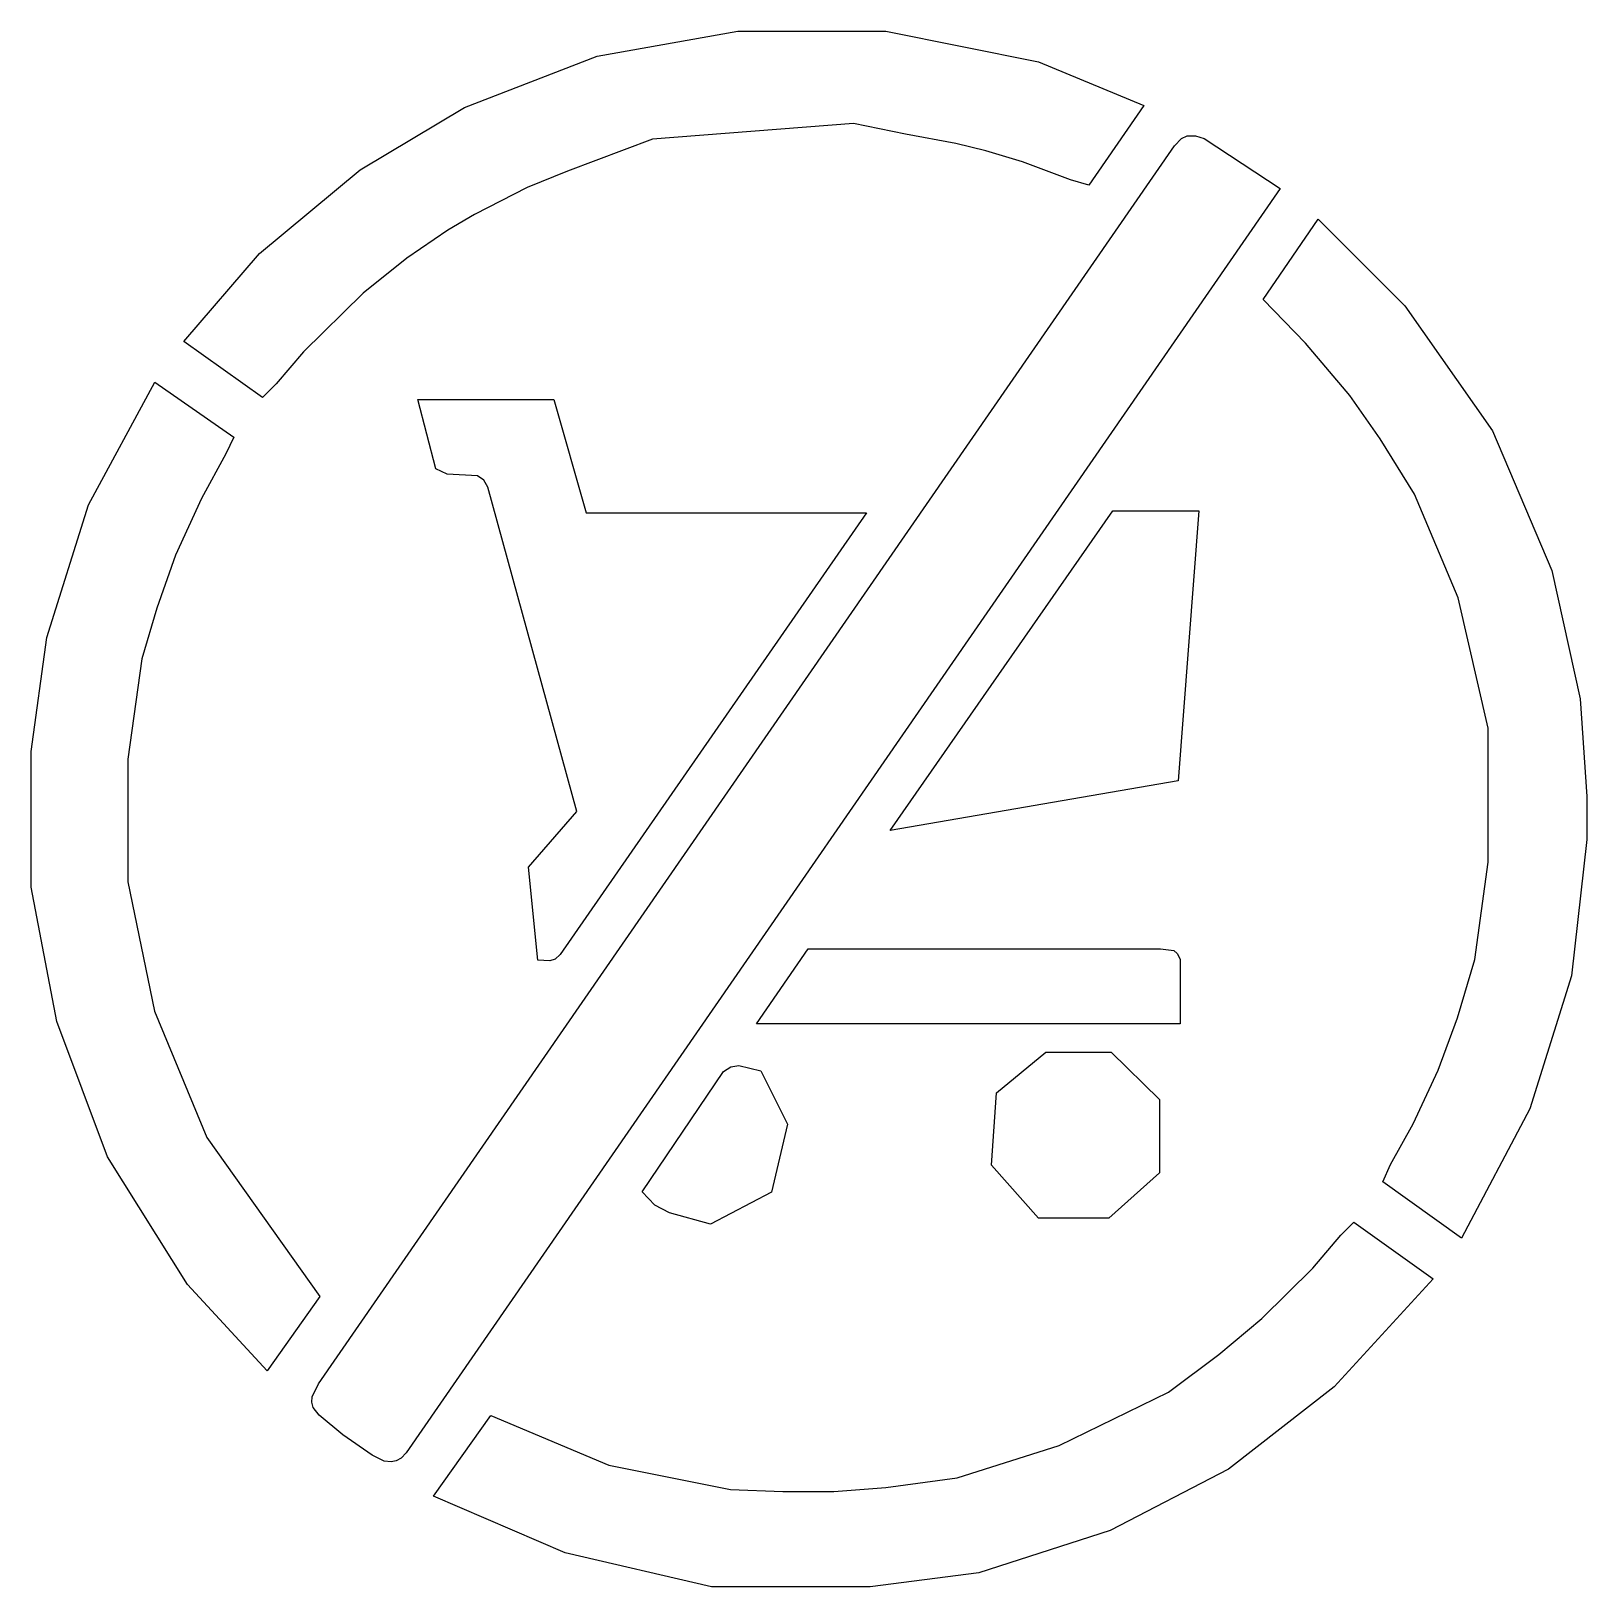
# Model space of a CAD drawing. Header units: inches. Extents: x 3 to 11, y 3 to 11.
import ezdxf

# ---------------------------------------------------------------- set-up
doc = ezdxf.new("R2010")
doc.units = ezdxf.units.IN
doc.header["$MEASUREMENT"] = 0
doc.layers.add('CUT', color=1, linetype='Continuous')

msp = doc.modelspace()

# ---------------------------------------------------------------- linework, layer by layer
at = {"layer": 'CUT'}
for points in [[(8.7213, 10.6177), (8.4395, 10.208), (8.3442, 10.2359), (8.0979, 10.3286), (7.909, 10.385), (7.755, 10.422), (7.4958, 10.4698), (7.2296, 10.5256), (6.1944, 10.4445), (5.7582, 10.2802), (5.5516, 10.195), (5.2802, 10.0578), (5.1427, 9.9758), (4.9323, 9.8329), (4.7079, 9.6526), (4.3999, 9.3506), (4.2603, 9.1869), (4.189, 9.1153), (3.7856, 9.4039), (4.1738, 9.8571), (4.6913, 10.2873), (5.2291, 10.6071), (5.9111, 10.8707), (6.6334, 11), (7.395, 11), (8.1793, 10.8419)], [(4.8779, 3.6483), (4.8507, 3.6423), (4.8149, 3.6464), (4.753, 3.6768), (4.6027, 3.7826), (4.4819, 3.8832), (4.4506, 3.9227), (4.4433, 3.949), (4.445, 3.9769), (4.4783, 4.0448), (8.8794, 10.4104), (8.9149, 10.4479), (8.9453, 10.4622), (8.9874, 10.4615), (9.0317, 10.4478), (9.4221, 10.191), (4.928, 3.6895), (4.9021, 3.6627)], [(10.9663, 7.5668), (11, 7.0648), (11, 6.8427), (10.9202, 6.1423), (10.7062, 5.4584), (10.3555, 4.793), (9.9499, 5.0833), (9.991, 5.1717), (10.1069, 5.3803), (10.2349, 5.6563), (10.3352, 5.9256), (10.4239, 6.2253), (10.4922, 6.7264), (10.4922, 7.4157), (10.3384, 8.0866), (10.1132, 8.6186), (9.9367, 8.9038), (9.7807, 9.1269), (9.5526, 9.3956), (9.3346, 9.6205), (9.6175, 10.0338), (10.0633, 9.5874), (10.5141, 8.9453), (10.82, 8.2265)], [(3.2952, 8.5643), (3.6367, 9.1951), (4.0419, 8.9125), (4.0018, 8.8267), (3.8769, 8.5963), (3.7425, 8.3054), (3.6464, 8.0335), (3.5686, 7.7723), (3.4968, 7.2561), (3.4968, 6.626), (3.635, 5.9607), (3.9034, 5.3106), (4.4854, 4.4927), (4.2131, 4.1109), (3.8043, 4.5543), (3.3927, 5.2115), (3.1327, 5.9066), (3, 6.5977), (3, 6.7029), (3, 7.2954), (3.0814, 7.8812)], [(5.606, 6.2224), (5.5581, 6.701), (5.8059, 6.9871), (5.3489, 8.6542), (5.3273, 8.6914), (5.2959, 8.7135), (5.1402, 8.7215), (5.0816, 8.7492), (4.9879, 9.1051), (5.6879, 9.1051), (5.8538, 8.5231), (7.2951, 8.5231), (5.7208, 6.251), (5.6947, 6.2278), (5.6668, 6.2194)], [(8.8984, 7.1455), (7.4182, 6.8893), (8.5621, 8.5328), (9.0049, 8.5328)], [(8.9081, 5.8946), (6.7308, 5.8946), (6.9961, 6.281), (8.8068, 6.281), (8.8768, 6.272), (8.894, 6.2572), (8.9081, 6.2277)], [(6.4927, 4.8653), (6.2828, 4.9227), (6.2073, 4.9633), (6.1419, 5.0322), (6.5612, 5.65), (6.5983, 5.6741), (6.6384, 5.6815), (6.7519, 5.6528), (6.8897, 5.3802), (6.8069, 5.0304)], [(7.9378, 5.1684), (7.9637, 5.54), (8.2179, 5.7488), (8.5531, 5.7488), (8.8016, 5.5065), (8.8016, 5.1287), (8.5417, 4.8957), (8.1796, 4.8957)], [(6.4987, 3), (5.7461, 3.1752), (5.0683, 3.4671), (5.3631, 3.8805), (5.9713, 3.6254), (6.596, 3.5016), (6.8649, 3.4901), (7.1284, 3.4906), (7.3956, 3.5118), (7.7623, 3.5608), (8.2862, 3.7277), (8.8491, 4.0016), (9.1068, 4.1958), (9.3287, 4.3798), (9.5904, 4.6391), (9.7348, 4.8093), (9.8012, 4.876), (10.2093, 4.5841), (9.7007, 4.0283), (9.1572, 3.6056), (8.5479, 3.2896), (7.874, 3.0717), (7.3139, 3)]]:
    msp.add_lwpolyline(points, close=True, dxfattribs=at)

doc.saveas('drawing.dxf')
